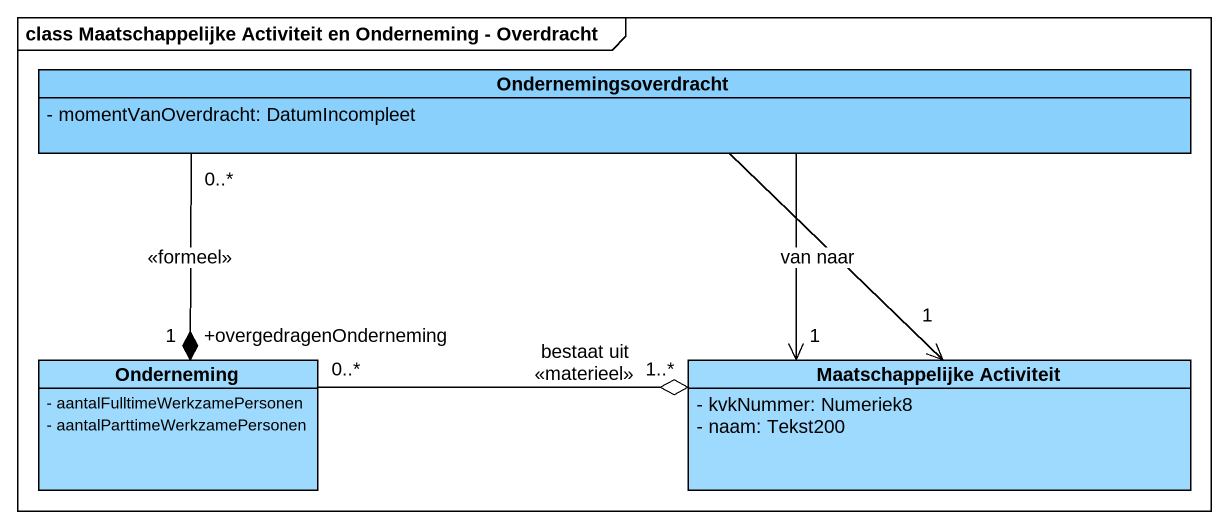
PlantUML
@startuml
mainframe class Maatschappelijke Activiteit en Onderneming - Overdracht
hide circle
hide empty members
skinparam classAttributeIconSize 0
class Ondernemingsoverdracht #89D1FC {
  - momentVanOverdracht: DatumIncompleet
}
class Onderneming #9EDAFD {
  - aantalFulltimeWerkzamePersonen
  - aantalParttimeWerkzamePersonen
}
class "Maatschappelijke Activiteit" as Maatschappelijke_Activiteit #9EDAFD {
  - kvkNummer: Numeriek8
  - naam: Tekst200
}
Ondernemingsoverdracht "0..*" --* "+overgedragenOnderneming\n1" Onderneming : <<formeel>>
Ondernemingsoverdracht --> "1" Maatschappelijke_Activiteit : van
Ondernemingsoverdracht --> "1" Maatschappelijke_Activiteit : naar
Maatschappelijke_Activiteit "1..*" o-left- "0..*" Onderneming : bestaat uit\n<<materieel>>
@enduml
